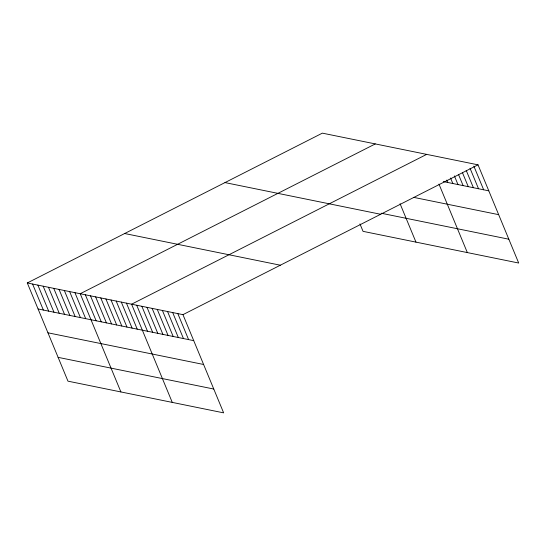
<?xml version="1.0" encoding="UTF-8"?>
<svg xmlns="http://www.w3.org/2000/svg" width="546" height="546" viewBox="0 0 546 546"><rect width="100%" height="100%" fill="white"/><g stroke="black" fill="none" stroke-linecap="round" stroke-linejoin="round"><path stroke-width="0.82" d="M27.3 282.964L182.958 314.653L223.635 412.858L67.977 381.169L27.3 282.964L322.365 133.142L478.023 164.831L518.7 263.035L363.042 231.347L359.957 223.908M375.286 143.919L80.221 293.741L120.905 391.946M426.658 154.375L131.593 304.197L172.27 402.402M182.958 314.653L478.023 164.831M443.297 181.579L488.793 190.834M413.54 197.338L498.662 214.66M381.149 213.22L508.831 239.209M224.993 182.589L380.651 214.271M124.672 233.524L280.33 265.206M38.077 308.975L193.734 340.656M47.939 332.801L203.597 364.482M58.108 357.35L213.766 389.032M473.867 166.148L483.66 189.79M470.031 168.257L478.521 188.745M466.202 170.359L473.382 187.701M462.373 172.468L468.25 186.657M458.544 174.577L463.11 185.606M454.381 175.894L457.978 184.562M450.552 178.003L452.839 183.517M446.724 180.105L447.7 182.473M438.97 184.104L467.335 252.58M400.061 203.719L415.963 242.124M177.819 313.602L188.595 339.612M172.686 312.558L183.456 338.568M167.547 311.513L178.324 337.524M162.408 310.469L173.184 336.479M157.275 309.425L168.045 335.428M152.136 308.374L162.913 334.384M147.004 307.33L157.774 333.34M141.864 306.286L152.634 332.296M136.725 305.241L147.502 331.251M126.454 303.146L137.23 329.156M121.314 302.102L132.091 328.112M116.182 301.058L126.952 327.068M111.043 300.013L121.819 326.023M105.91 298.969L116.68 324.972M100.771 297.918L111.541 323.928M95.632 296.874L106.409 322.884M90.499 295.83L101.269 321.84M85.36 294.785L96.137 320.795M74.932 292.663L85.702 318.673M69.642 291.584L80.412 317.595M64.346 290.506L75.123 316.516M59.057 289.428L69.827 315.438M53.761 288.356L64.537 314.36M48.471 287.278L59.241 313.288M43.175 286.2L53.952 312.21M37.886 285.121L48.655 311.131M32.589 284.043L43.366 310.053"/></g></svg>
